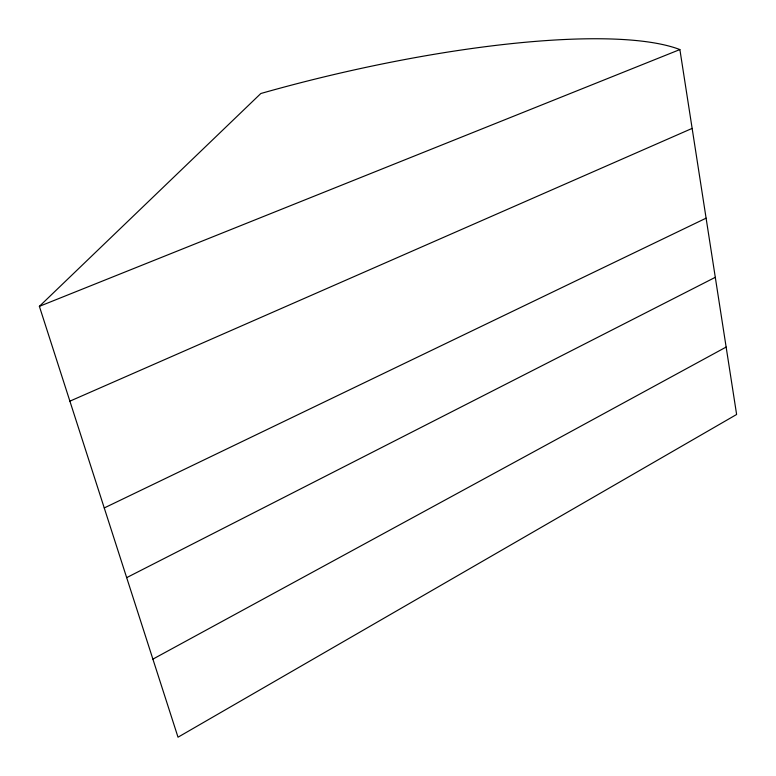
<?xml version="1.0" encoding="UTF-8"?>
<svg xmlns="http://www.w3.org/2000/svg" width="776" height="776" viewBox="0 0 776 776"><rect width="100%" height="100%" fill="white"/><g stroke="black" fill="none" stroke-linecap="round" stroke-linejoin="round"><path stroke-width="1.16" d="M39.382 306.345L260.833 93.508A367.708 81.344 -13.5 0 1 679.883 49.567L736.618 414.481L178.014 737.2L39.382 306.345L679.883 49.567M152.891 659.125L726.132 347.066M126.672 577.635L715.288 277.323M104.256 507.95L706.092 218.172M69.888 401.163L692.134 128.399"/></g></svg>
